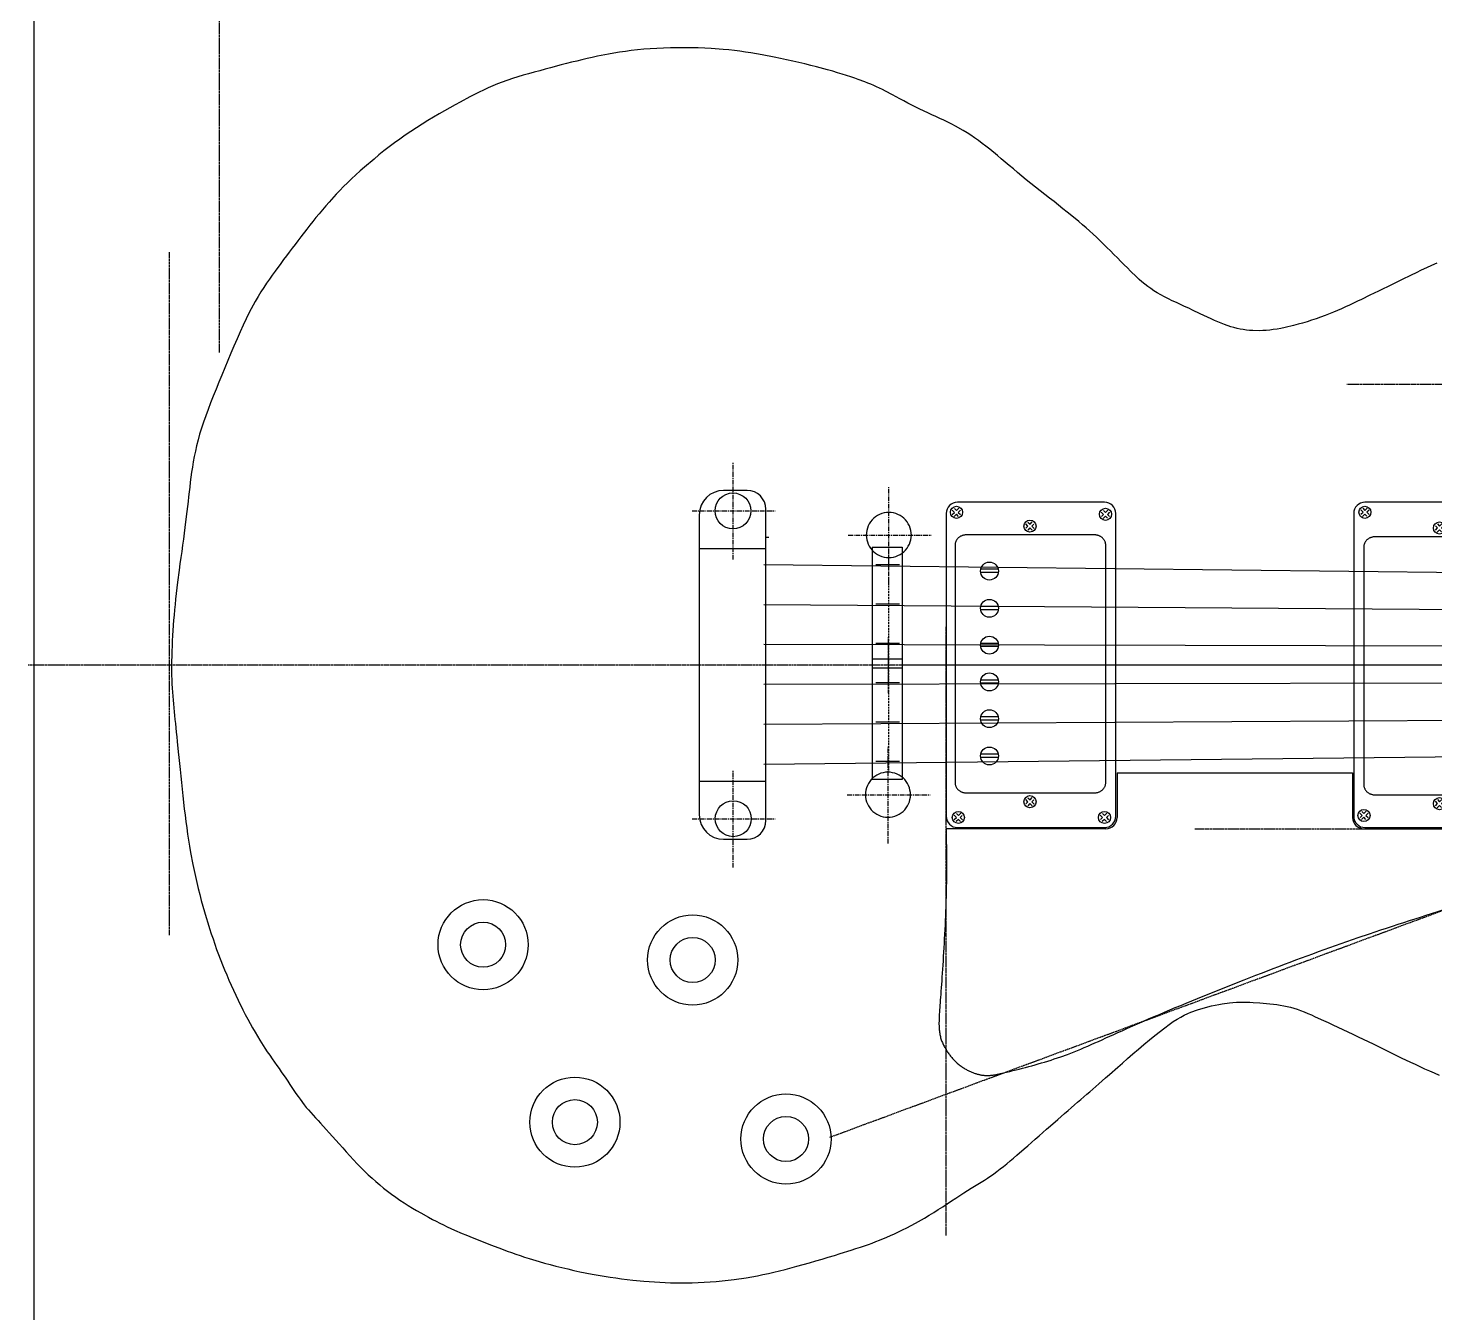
# Model space of a CAD drawing. Extents: x 38 to 1158, y 110 to 906.
# Drawn here: x 37.6 to 412.3, y 383.4 to 725.6 of the extents above; entities that cross this region are included whole.
import ezdxf

# ---------------------------------------------------------------- set-up
doc = ezdxf.new("R2010")
doc.units = 0
for name, pattern in [('$CONSTRUCTION', [0.3, 0.2, -0.05, 0, -0.05]), ('CENTER', [2, 1.25, -0.25, 0.25, -0.25]), ('DASHED', [0.75, 0.5, -0.25])]:
    doc.linetypes.add(name, pattern=pattern)
doc.layers.get('0').update_dxf_attribs({"linetype": 'CONTINUOUS'})
for name, color, linetype in [('$CONSTRUCTION', 254, '$CONSTRUCTION'), ('BlockMrk', 7, 'CONTINUOUS'), ('Body', 7, 'CONTINUOUS'), ('BORDER', 7, 'CONTINUOUS'), ('HARDWARE', 7, 'CONTINUOUS'), ('NECK', 7, 'CONTINUOUS'), ('PickGuard', 7, 'CONTINUOUS'), ('TEMPLATE', 7, 'CONTINUOUS')]:
    doc.layers.add(name, color=color, linetype=linetype)
doc.layers.get('0').off()

# ---------------------------------------------------------------- blocks, each defined once
blk = doc.blocks.new('*C80')
at = {"layer": 'Body', "color": 7, "linetype": 'CONTINUOUS'}
blk.add_lwpolyline([(412.836814, 663.029784), (411.443731, 662.401042), (410.065452, 661.764015), (408.703245, 661.121916), (407.358377, 660.477959), (406.032115, 659.835358), (403.440485, 658.567078), (402.177366, 657.94729), (400.936217, 657.338493), (399.716596, 656.740682), (398.518063, 656.15385), (397.340176, 655.577993), (396.182496, 655.013104), (395.04458, 654.459179), (392.826281, 653.384193), (391.744149, 652.863097), (390.674817, 652.352793), (389.612642, 651.853127), (388.551981, 651.363945), (387.487193, 650.885094), (386.412634, 650.416419), (385.322661, 649.957767), (383.073905, 649.069914), (381.906189, 648.640893), (380.714605, 648.224194), (379.507625, 647.822581), (378.293723, 647.438815), (377.081372, 647.075658), (375.879044, 646.735873), (374.695212, 646.422221), (372.416931, 645.884368), (371.337391, 645.665106), (370.298021, 645.479521), (369.295079, 645.326871), (368.324818, 645.206413), (367.383494, 645.117404), (366.467363, 645.059102), (365.572681, 645.030763), (363.832682, 645.061007), (362.980116, 645.118349), (362.135451, 645.204156), (361.296375, 645.319156), (360.460573, 645.464078), (359.625734, 645.639652), (358.789543, 645.846604), (357.949688, 646.085666), (356.249732, 646.663029), (355.385008, 647.002081), (354.507385, 647.371913), (353.61457, 647.769011), (352.704268, 648.18986), (351.774185, 648.630944), (350.822027, 649.08875), (349.8455, 649.559763), (347.810158, 650.527349), (346.748841, 651.017603), (345.666481, 651.511267), (344.573292, 652.009087), (343.479483, 652.511811), (342.395265, 653.020184), (341.330851, 653.534954), (340.296449, 654.056867), (338.358531, 655.125112), (337.471917, 655.673534), (336.635046, 656.23567), (335.837014, 656.815848), (335.066918, 657.418398), (334.313853, 658.047649), (333.566917, 658.70793), (332.815206, 659.40357), (331.253843, 660.918245), (330.425119, 661.743777), (329.564412, 662.609013), (328.677226, 663.505312), (327.769065, 664.424032), (326.845432, 665.356529), (325.911831, 666.294162), (324.973765, 667.228289), (323.106255, 669.051455), (322.185708, 669.925729), (321.270055, 670.777051), (320.352143, 671.6119), (319.42482, 672.436756), (318.480933, 673.258099), (317.513331, 674.082409), (316.514859, 674.916167), (314.396701, 676.637945), (313.2655, 677.537124), (312.09156, 678.46087), (310.88447, 679.404858), (309.653818, 680.364768), (308.409192, 681.336277), (307.16018, 682.315064), (305.91637, 683.296805), (303.482706, 685.251865), (302.309896, 686.216968), (301.167843, 687.170305), (300.053338, 688.110123), (298.963172, 689.034669), (297.894138, 689.942187), (296.843025, 690.830924), (295.806626, 691.699126), (293.765135, 693.366909), (292.753905, 694.163186), (291.746241, 694.933142), (290.74062, 695.676251), (289.735519, 696.391989), (288.729416, 697.07983), (287.720789, 697.73925), (286.708115, 698.369724), (284.664538, 699.541734), (283.63095, 700.083301), (282.58938, 700.600302), (281.54046, 701.098691), (280.484823, 701.584424), (279.4231, 702.063455), (278.355923, 702.541739), (277.283925, 703.02523), (275.127991, 704.031653), (274.046235, 704.564328), (272.967679, 705.113031), (271.898448, 705.670718), (270.84467, 706.230347), (269.812469, 706.784874), (268.807971, 707.327256), (267.837302, 707.85045), (266.021955, 708.811099), (265.18625, 709.236677), (264.389214, 709.628149), (263.617306, 709.991728), (262.856987, 710.333627), (262.09472, 710.660059), (261.316964, 710.977235), (260.510182, 711.291369), (258.75538, 711.93536), (257.782764, 712.276268), (256.741859, 712.630742), (255.634016, 712.996752), (254.460591, 713.372268), (253.222936, 713.755261), (251.922405, 714.1437), (250.560351, 714.535557), (247.65709, 715.3214), (246.12033, 715.711324), (244.537898, 716.096522), (242.921585, 716.474938), (241.283183, 716.844518), (239.634481, 717.203208), (237.98727, 717.548953), (236.353342, 717.8797), (233.172493, 718.487979), (231.644917, 718.761747), (230.152366, 719.014369), (228.681211, 719.245863), (227.217822, 719.456244), (225.74857, 719.645529), (224.259826, 719.813735), (222.737961, 719.960878), (219.540352, 720.192042), (217.842003, 720.275985), (216.083938, 720.338262), (214.280449, 720.378221), (212.445831, 720.395208), (210.594374, 720.38857), (208.740372, 720.357655), (206.898118, 720.30181), (203.306024, 720.112717), (201.581747, 719.978548), (199.908261, 719.819148), (198.281732, 719.636171), (196.698324, 719.431274), (195.154202, 719.206115), (193.645532, 718.962348), (192.168479, 718.701632), (189.293886, 718.135974), (187.888496, 717.834171), (186.498303, 717.520995), (185.11839, 717.197054), (183.743841, 716.862957), (182.36974, 716.519312), (180.991172, 716.166726), (179.603219, 715.805808), (176.779496, 715.06141), (175.336096, 714.678849), (173.876859, 714.28861), (172.410082, 713.889524), (170.944062, 713.480419), (169.487096, 713.060126), (168.047478, 712.627474), (166.633507, 712.181294), (163.915688, 711.243668), (162.625121, 710.749722), (161.373515, 710.236617), (160.149295, 709.70223), (158.940886, 709.144442), (157.736714, 708.56113), (156.525203, 707.950175), (155.29478, 707.309454), (152.730896, 705.930234), (151.377539, 705.18807), (149.978491, 704.411112), (148.541695, 703.600697), (147.075098, 702.75816), (145.586644, 701.884836), (144.084279, 700.98206), (142.575947, 700.051168), (139.573163, 698.110376), (138.093744, 697.103548), (136.634999, 696.076357), (135.199732, 695.032552), (133.790747, 693.975881), (132.41085, 692.910091), (131.062845, 691.838931), (129.749537, 690.766149), (127.238231, 688.630712), (126.045013, 687.574695), (124.89273, 686.526902), (123.779205, 685.485935), (122.702264, 684.450394), (121.659731, 683.418882), (120.649428, 682.39), (119.66918, 681.36235), (117.790147, 679.305149), (116.887036, 678.273197), (116.005437, 677.239247), (115.143337, 676.204267), (114.298721, 675.169222), (113.469575, 674.13508), (112.653885, 673.102807), (111.849636, 672.07337), (110.267404, 670.026869), (109.485673, 669.011304), (108.70901, 667.999836), (107.937084, 666.990823), (107.169564, 665.982627), (106.40612, 664.973607), (105.646421, 663.962125), (104.890136, 662.946539), (103.386488, 660.896501), (102.638227, 659.857156), (101.890637, 658.797466), (101.141967, 657.706109), (100.390467, 656.571764), (99.634386, 655.383107), (98.871972, 654.128817), (98.101475, 652.797571), (96.529227, 649.858923), (95.724807, 648.233472), (94.910294, 646.513355), (94.088934, 644.71483), (93.26397, 642.854154), (92.438646, 640.947585), (91.616207, 639.011379), (90.799897, 637.061794), (89.19864, 633.187516), (88.420397, 631.292722), (87.66255, 629.433887), (86.929632, 627.611577), (86.22618, 625.82636), (85.556727, 624.0788), (84.925808, 622.369466), (84.337957, 620.698922), (83.309597, 617.476473), (82.876522, 615.92521), (82.494844, 614.412065), (82.159287, 612.934665), (81.864577, 611.490635), (81.60544, 610.077605), (81.376599, 608.6932), (81.17278, 607.335048), (80.81911, 604.688011), (80.659131, 603.39325), (80.505615, 602.108464), (80.355825, 600.824497), (80.207028, 599.532189), (80.056487, 598.222382), (79.901468, 596.885919), (79.739234, 595.513641), (79.382187, 592.625008), (79.182914, 591.093936), (78.971559, 589.512008), (78.751459, 587.891661), (78.525953, 586.245329), (78.298377, 584.585447), (78.072068, 582.924449), (77.850364, 581.274771), (77.434121, 578.059111), (77.245592, 576.514923), (77.071027, 575.013337), (76.909776, 573.54833), (76.761185, 572.113882), (76.624602, 570.703969), (76.499376, 569.31257), (76.384855, 567.933662), (76.185316, 565.189235), (76.099255, 563.813593), (76.022848, 562.437889), (75.957001, 561.067634), (75.90262, 559.70834), (75.860611, 558.365518), (75.83188, 557.04468), (75.817334, 555.751337), (75.834418, 553.269186), (75.86741, 552.089536), (75.915504, 550.94824), (75.976903, 549.839623), (76.049807, 548.758007), (76.132417, 547.697718), (76.222933, 546.653078), (76.319557, 545.618412), (76.52393, 543.556296), (76.628533, 542.516929), (76.734759, 541.461441), (76.843519, 540.380764), (76.955727, 539.265833), (77.072295, 538.10758), (77.194135, 536.89694), (77.32216, 535.624844), (77.600415, 532.860022), (77.752223, 531.352864), (77.912388, 529.770201), (78.080344, 528.12518), (78.255526, 526.430951), (78.437367, 524.700661), (78.625302, 522.947461), (78.818765, 521.184499), (79.220015, 517.681882), (79.427111, 515.965738), (79.640124, 514.275703), (79.861139, 512.608205), (80.09224, 510.959669), (80.335513, 509.32652), (80.593042, 507.705186), (80.866913, 506.092091), (81.47202, 502.876326), (81.806735, 501.267711), (82.16198, 499.660262), (82.53569, 498.057627), (82.925799, 496.463453), (83.330242, 494.881387), (83.746952, 493.315079), (84.173864, 491.768176), (85.050028, 488.747174), (85.495756, 487.279133), (85.94706, 485.837659), (86.405515, 484.418971), (86.872691, 483.019287), (87.350164, 481.634828), (87.839505, 480.261811), (88.342287, 478.896455), (89.394467, 476.173604), (89.946486, 474.809734), (90.515085, 473.445527), (91.098685, 472.084324), (91.695707, 470.729472), (92.304571, 469.384312), (92.923698, 468.052189), (93.551509, 466.736447), (94.826862, 464.167478), (95.471376, 462.9205), (96.119037, 461.700642), (96.769044, 460.508611), (97.420598, 459.345117), (98.072902, 458.210867), (98.725155, 457.10657), (99.376559, 456.032934), (100.673622, 453.980476), (101.317632, 453.002402), (101.957284, 452.053807), (102.591469, 451.131385), (103.219077, 450.23183), (103.838997, 449.351834), (104.450119, 448.488093), (105.051332, 447.637299), (106.219592, 445.96133), (106.785051, 445.130476), (107.33996, 444.304951), (107.887007, 443.487055), (108.42888, 442.679088), (108.968269, 441.88335), (109.507861, 441.10214), (110.050347, 440.33776), (111.15475, 438.868686), (111.722132, 438.166663), (112.303677, 437.479096), (112.90259, 436.79671), (113.522076, 436.110231), (114.16534, 435.410386), (114.835586, 434.6879), (115.53602, 433.9335), (117.040269, 432.291861), (117.849279, 431.38923), (118.694015, 430.436518), (119.570398, 429.443382), (120.474353, 428.419477), (121.401802, 427.374459), (122.348669, 426.317984), (123.310876, 425.259707), (125.265007, 423.176373), (126.249748, 422.16894), (127.239354, 421.188208), (128.235579, 420.233713), (129.240176, 419.304988), (130.254899, 418.401571), (131.281503, 417.522995), (132.321742, 416.668796), (134.450139, 415.03167), (135.540628, 414.248005), (136.644702, 413.488005), (137.757053, 412.752355), (138.872368, 412.041737), (139.985339, 411.356836), (141.090653, 410.698333), (142.183, 410.066914), (144.307554, 408.888057), (145.331034, 408.341314), (146.331675, 407.820357), (147.315534, 407.321837), (148.28867, 406.842406), (149.257141, 406.378717), (150.227006, 405.927421), (151.204323, 405.485171), (153.205547, 404.614418), (154.239975, 404.179878), (155.296519, 403.744945), (156.371667, 403.310226), (157.461909, 402.876326), (158.563732, 402.44385), (159.673626, 402.013404), (160.788079, 401.585593), (163.016618, 400.740301), (164.125624, 400.323835), (165.236805, 399.911257), (166.358309, 399.502003), (167.498285, 399.095508), (168.664882, 398.691208), (169.86625, 398.288539), (171.110536, 397.886937), (173.760462, 397.084676), (175.17949, 396.683427), (176.656578, 396.284212), (178.182417, 395.889694), (179.747703, 395.502533), (181.343128, 395.12539), (182.959385, 394.760927), (184.587167, 394.411805), (187.840082, 393.770229), (189.448032, 393.482483), (191.038864, 393.217049), (192.611856, 392.972911), (194.166286, 392.749057), (195.701431, 392.544473), (197.216567, 392.358145), (198.710973, 392.18906), (201.634702, 391.898565), (203.063893, 391.7755), (204.47734, 391.667861), (205.882197, 391.57687), (207.28562, 391.503752), (208.694762, 391.44973), (210.116779, 391.416026), (211.558825, 391.403866), (214.531623, 391.449065), (216.074015, 391.508543), (217.649041, 391.592488), (219.247844, 391.700153), (220.861563, 391.830791), (222.481342, 391.983655), (224.098321, 392.158), (225.703642, 392.353079), (228.843875, 392.802452), (230.364275, 393.055514), (231.856807, 393.327887), (233.331838, 393.620388), (234.799734, 393.933834), (236.270862, 394.26904), (237.755588, 394.626824), (239.264277, 395.008003), (242.395014, 395.84381), (244.032907, 396.298913), (245.70691, 396.773724), (247.39807, 397.262106), (249.087433, 397.757922), (250.756048, 398.255037), (252.384959, 398.747314), (253.955216, 399.228616), (256.84395, 400.13375), (258.130528, 400.547423), (259.318682, 400.938271), (260.425502, 401.312848), (261.468077, 401.677713), (262.463498, 402.039424), (263.428854, 402.404538), (264.381236, 402.779612), (266.315439, 403.585871), (267.328053, 404.029152), (268.375739, 404.502514), (269.455274, 405.006406), (270.563432, 405.541276), (271.696991, 406.107571), (272.852725, 406.705741), (274.027411, 407.336233), (276.420744, 408.69598), (277.632379, 409.424571), (278.846688, 410.177915), (280.057069, 410.9471), (281.256915, 411.72321), (282.439623, 412.497334), (283.598588, 413.260555), (284.727204, 414.003962), (286.866974, 415.395673), (287.867106, 416.029135), (288.823598, 416.625038), (289.742971, 417.19238), (290.631747, 417.740157), (291.496447, 418.277368), (292.343592, 418.81301), (293.179705, 419.356081), (294.84492, 420.5005), (295.686212, 421.118069), (296.537441, 421.768407), (297.400013, 422.449863), (298.275334, 423.160784), (299.164809, 423.899519), (300.069843, 424.664415), (300.991841, 425.453821), (302.892354, 427.099552), (303.872585, 427.952078), (304.868838, 428.819532), (305.875953, 429.697289), (306.888769, 430.580724), (307.902129, 431.465212), (308.910871, 432.346127), (309.909838, 433.218845), (311.857802, 434.921188), (312.797614, 435.742545), (313.713807, 436.543098), (314.608017, 437.324113), (315.481882, 438.08686), (316.337037, 438.832606), (317.175119, 439.56262), (317.997764, 440.278169), (319.60329, 441.670945), (320.391332, 442.35249), (321.181812, 443.035334), (321.987697, 443.731437), (322.821954, 444.452757), (323.697547, 445.211254), (324.627443, 446.018889), (325.624609, 446.88762), (327.872612, 448.856207), (329.143372, 449.973815), (330.497205, 451.163347), (331.911016, 452.399752), (333.36171, 453.65798), (334.826194, 454.912979), (336.281371, 456.1397), (337.704148, 457.313092), (340.360122, 459.399685), (341.553311, 460.269093), (342.658804, 461.022818), (343.690591, 461.673658), (344.662661, 462.234411), (345.589004, 462.717875), (346.483609, 463.136848), (347.360464, 463.504128), (349.116886, 464.134802), (350.021372, 464.421351), (350.945715, 464.692748), (351.885554, 464.947142), (352.836528, 465.182681), (353.794274, 465.397511), (354.754432, 465.589781), (355.712639, 465.757638), (357.605758, 466.012703), (358.533073, 466.096963), (359.447748, 466.153938), (360.352177, 466.186311), (361.248757, 466.196769), (362.139881, 466.187994), (363.027944, 466.162671), (363.915342, 466.123486), (365.697718, 466.014265), (366.596859, 465.948628), (367.50115, 465.874039), (368.409223, 465.787359), (369.319708, 465.685445), (370.231237, 465.565156), (371.142442, 465.423351), (372.051955, 465.256889), (373.860426, 464.837426), (374.758208, 464.578692), (375.658187, 464.286035), (376.568356, 463.959613), (377.496712, 463.599585), (378.451247, 463.206108), (379.439958, 462.779341), (380.470839, 462.319442), (382.69109, 461.300883), (383.893286, 460.743322), (385.150653, 460.157955), (386.452204, 459.549636), (387.786955, 458.923216), (389.143923, 458.283546), (390.512122, 457.635479), (391.880567, 456.983866), (394.574259, 455.689412), (395.880263, 455.055254), (397.15893, 454.430847), (398.41563, 453.814928), (399.655735, 453.206237), (400.884614, 452.603513), (402.107638, 452.005496), (403.330177, 451.410925), (405.795283, 450.227079), (407.047384, 449.635988), (408.313247, 449.047535), (409.591006, 448.464694), (410.878796, 447.890439), (412.174752, 447.327743), (413.477008, 446.77958)], dxfattribs=at)
blk = doc.blocks.new('*G81')
at = {"layer": 'HARDWARE', "color": 1, "linetype": 'CENTER'}
for p, q in [((266.919548, 577.655268), (266.919548, 603.575816)), ((256.02244, 590.615542), (278.128035, 590.615542)), ((266.690534, 508.490882), (266.690534, 534.411429)), ((255.793426, 521.451155), (277.899021, 521.451155))]:
    blk.add_line(p, q, dxfattribs=at)
at = {"layer": 'HARDWARE', "color": 7, "linetype": 'CONTINUOUS'}
for p, q in [((263.876922, 595.808097), (263.35021, 595.466046)), ((264.436504, 596.093218), (263.876922, 595.808097)), ((265.022822, 596.318284), (264.436504, 596.093218)), ((265.629455, 596.480831), (265.022822, 596.318284)), ((266.249756, 596.579077), (265.629455, 596.480831)), ((266.876927, 596.611946), (266.249756, 596.579077)), ((267.504099, 596.579077), (266.876927, 596.611946)), ((268.1244, 596.480831), (267.504099, 596.579077)), ((268.731033, 596.318284), (268.1244, 596.480831)), ((269.317351, 596.093218), (268.731033, 596.318284)), ((269.876933, 595.808097), (269.317351, 596.093218)), ((270.403645, 595.466046), (269.876933, 595.808097)), ((261.170579, 592.466041), (261.008032, 591.859408)), ((261.395645, 593.05236), (261.170579, 592.466041)), ((261.680766, 593.611941), (261.395645, 593.05236)), ((262.022817, 594.138653), (261.680766, 593.611941)), ((262.418051, 594.626726), (262.022817, 594.138653)), ((262.862137, 595.070812), (262.418051, 594.626726)), ((263.35021, 595.466046), (262.862137, 595.070812)), ((270.891718, 595.070812), (270.403645, 595.466046)), ((271.335804, 594.626726), (270.891718, 595.070812)), ((271.731038, 594.138653), (271.335804, 594.626726)), ((272.073089, 593.611941), (271.731038, 594.138653)), ((272.35821, 593.05236), (272.073089, 593.611941)), ((272.583276, 592.466041), (272.35821, 593.05236)), ((272.745823, 591.859408), (272.583276, 592.466041)), ((260.909786, 591.239107), (260.876917, 590.611936)), ((260.876917, 590.611936), (260.909786, 589.984764)), ((261.008032, 591.859408), (260.909786, 591.239107)), ((260.909786, 589.984764), (261.008032, 589.364463)), ((261.008032, 589.364463), (261.170579, 588.75783)), ((261.170579, 588.75783), (261.395645, 588.171512)), ((272.35821, 588.171512), (272.583276, 588.75783)), ((272.583276, 588.75783), (272.745823, 589.364463)), ((272.844069, 591.239107), (272.745823, 591.859408)), ((272.745823, 589.364463), (272.844069, 589.984764)), ((272.876938, 590.611936), (272.844069, 591.239107)), ((272.844069, 589.984764), (272.876938, 590.611936)), ((261.395645, 588.171512), (261.680766, 587.61193)), ((261.680766, 587.61193), (262.022817, 587.085218)), ((262.022817, 587.085218), (262.418051, 586.597145)), ((262.418051, 586.597145), (262.862137, 586.153059)), ((262.475622, 587.403169), (262.475622, 525.477969)), ((262.862137, 586.153059), (263.35021, 585.757825)), ((263.35021, 585.757825), (263.876922, 585.415774)), ((263.876922, 585.415774), (264.436504, 585.130654)), ((264.436504, 585.130654), (265.022822, 584.905587)), ((265.022822, 584.905587), (265.629455, 584.74304)), ((265.629455, 584.74304), (266.249756, 584.644794)), ((266.249756, 584.644794), (266.876927, 584.611925)), ((266.876927, 584.611925), (267.504099, 584.644794)), ((267.504099, 584.644794), (268.1244, 584.74304)), ((268.1244, 584.74304), (268.731033, 584.905587)), ((268.731033, 584.905587), (269.317351, 585.130654)), ((269.317351, 585.130654), (269.876933, 585.415774)), ((269.876933, 585.415774), (270.403645, 585.757825)), ((270.403645, 585.757825), (270.891718, 586.153059)), ((270.891718, 586.153059), (271.335804, 586.597145)), ((271.335804, 586.597145), (271.731038, 587.085218)), ((271.731038, 587.085218), (272.073089, 587.61193)), ((272.073089, 587.61193), (272.35821, 588.171512)), ((262.475622, 557.634369), (270.413122, 557.634369)), ((262.53963, 555.2408), (270.47713, 555.2408)), ((261.793803, 524.974266), (261.451752, 524.447554)), ((262.189037, 525.462339), (261.793803, 524.974266)), ((262.633123, 525.906425), (262.189037, 525.462339)), ((263.121196, 526.301659), (262.633123, 525.906425)), ((263.647909, 526.64371), (263.121196, 526.301659)), ((264.20749, 526.928831), (263.647909, 526.64371)), ((264.793808, 527.153897), (264.20749, 526.928831)), ((265.400441, 527.316444), (264.793808, 527.153897)), ((266.020742, 527.41469), (265.400441, 527.316444)), ((266.647914, 527.447559), (266.020742, 527.41469)), ((267.275085, 527.41469), (266.647914, 527.447559)), ((267.895386, 527.316444), (267.275085, 527.41469)), ((268.502019, 527.153897), (267.895386, 527.316444)), ((269.088338, 526.928831), (268.502019, 527.153897)), ((269.647919, 526.64371), (269.088338, 526.928831)), ((270.174631, 526.301659), (269.647919, 526.64371)), ((270.662704, 525.906425), (270.174631, 526.301659)), ((271.10679, 525.462339), (270.662704, 525.906425)), ((271.502024, 524.974266), (271.10679, 525.462339)), ((271.844075, 524.447554), (271.502024, 524.974266)), ((260.680772, 522.074721), (260.647903, 521.447549)), ((260.647903, 521.447549), (260.680772, 520.820377)), ((260.779018, 522.695021), (260.680772, 522.074721)), ((260.941565, 523.301654), (260.779018, 522.695021)), ((261.166632, 523.887973), (260.941565, 523.301654)), ((261.451752, 524.447554), (261.166632, 523.887973)), ((272.129196, 523.887973), (271.844075, 524.447554)), ((272.354262, 523.301654), (272.129196, 523.887973)), ((272.516809, 522.695021), (272.354262, 523.301654)), ((272.615055, 522.074721), (272.516809, 522.695021)), ((272.647924, 521.447549), (272.615055, 522.074721)), ((272.615055, 520.820377), (272.647924, 521.447549)), ((260.680772, 520.820377), (260.779018, 520.200076)), ((260.779018, 520.200076), (260.941565, 519.593444)), ((260.941565, 519.593444), (261.166632, 519.007125)), ((261.166632, 519.007125), (261.451752, 518.447544)), ((261.451752, 518.447544), (261.793803, 517.920831)), ((261.793803, 517.920831), (262.189037, 517.432758)), ((262.189037, 517.432758), (262.633123, 516.988672)), ((270.662704, 516.988672), (271.10679, 517.432758)), ((271.10679, 517.432758), (271.502024, 517.920831)), ((271.502024, 517.920831), (271.844075, 518.447544)), ((271.844075, 518.447544), (272.129196, 519.007125)), ((272.129196, 519.007125), (272.354262, 519.593444)), ((272.354262, 519.593444), (272.516809, 520.200076)), ((272.516809, 520.200076), (272.615055, 520.820377)), ((262.633123, 516.988672), (263.121196, 516.593439)), ((263.121196, 516.593439), (263.647909, 516.251388)), ((263.647909, 516.251388), (264.20749, 515.966267)), ((264.20749, 515.966267), (264.793808, 515.7412)), ((264.793808, 515.7412), (265.400441, 515.578653)), ((265.400441, 515.578653), (266.020742, 515.480407)), ((266.020742, 515.480407), (266.647914, 515.447539)), ((266.647914, 515.447539), (267.275085, 515.480407)), ((267.275085, 515.480407), (267.895386, 515.578653)), ((267.895386, 515.578653), (268.502019, 515.7412)), ((268.502019, 515.7412), (269.088338, 515.966267)), ((269.088338, 515.966267), (269.647919, 516.251388)), ((269.647919, 516.251388), (270.174631, 516.593439)), ((270.174631, 516.593439), (270.662704, 516.988672))]:
    blk.add_line(p, q, dxfattribs=at)
at = {"layer": 'HARDWARE', "color": 7, "linetype": 'DASHED'}
blk.add_line((266.825677, 586.14117), (266.825677, 527.41002), dxfattribs=at)
at = {"layer": 'HARDWARE', "color": 1, "linetype": 'CONTINUOUS'}
for p, q in [((263.413212, 582.751209), (269.763212, 582.751209)), ((263.413212, 572.286054), (269.763212, 572.286054)), ((263.413212, 561.820873), (269.763212, 561.820873)), ((263.413212, 551.355717), (269.763212, 551.355717)), ((263.413212, 540.890536), (269.763212, 540.890536)), ((263.413212, 530.425381), (269.763212, 530.425381))]:
    blk.add_line(p, q, dxfattribs=at)
at = {"layer": 'HARDWARE', "color": 7, "linetype": 'CONTINUOUS'}
blk.add_lwpolyline([(262.480905, 587.398673), (270.464557, 587.398673), (270.446015, 525.484319), (262.482201, 525.484319)], dxfattribs=at)
blk = doc.blocks.new('*G82')
at = {"color": 7, "linetype": 'CONTINUOUS'}
for p, q in [((234.19028, 590.041524, 18), (234.957753, 590.041524, 18)), ((234.120784, 586.919724), (216.368402, 586.919724, 18)), ((233.833225, 524.99902), (216.368402, 524.99902, 18))]:
    blk.add_line(p, q, dxfattribs=at)
at = {"layer": 'HARDWARE', "color": 7, "linetype": 'CONTINUOUS'}
for p, q in [((229.120784, 602.495222, 18), (222.868402, 602.495222, 16)), ((216.368402, 595.995222, 16), (216.368402, 516.071554, 16)), ((234.120784, 514.571554, 18), (234.120784, 597.495222, 18)), ((222.868402, 509.571554, 16), (229.120784, 509.571554, 18))]:
    blk.add_line(p, q, dxfattribs=at)
for centre, radius, start, end in [((222.868402, 595.995222, 18), 6.5, 90, 180), ((229.120784, 597.495222, 18), 5, 0, 90), ((222.868402, 516.071554, 18), 6.5, 180, 270), ((229.120784, 514.571554, 18), 5, -90, 0)]:
    blk.add_arc(centre, radius, start, end, dxfattribs=at)
at = {"layer": 'TEMPLATE', "color": 1, "linetype": 'CENTER'}
for p, q in [((225.412809, 584.072371, 18), (225.412809, 609.992919, 18)), ((214.515701, 597.032645, 18), (236.621296, 597.032645, 18)), ((225.412809, 502.07378, 18), (225.412809, 527.994327, 18)), ((214.515701, 515.034054, 18), (236.621296, 515.034054, 18))]:
    blk.add_line(p, q, dxfattribs=at)
at = {"layer": 'TEMPLATE', "color": 7, "linetype": 'CONTINUOUS'}
for centre in [(225.370188, 597.029038, 18), (225.44941, 515.062959, 18)]:
    blk.add_circle(centre, 4.791405, dxfattribs=at)
blk = doc.blocks.new('*G83')
at = {"layer": 'HARDWARE', "color": 7, "linetype": 'CONTINUOUS'}
for p, q in [((282.168563, 596.366423), (282.168563, 515.700258)), ((324.327944, 599.366423), (285.168563, 599.366423)), ((327.327944, 515.700258), (327.327944, 596.366423)), ((321.667642, 590.650989), (287.514559, 590.650989)), ((284.514559, 587.873471), (284.514559, 524.710528)), ((324.667642, 524.710528), (324.667642, 587.873471)), ((295.910656, 581.48788), (291.513255, 581.48788)), ((295.910656, 580.650289), (291.513255, 580.650289)), ((295.910656, 571.562347), (291.513255, 571.562347)), ((295.910656, 570.724757), (291.513255, 570.724757)), ((295.910656, 561.762443), (291.513255, 561.762443)), ((295.910656, 560.924852), (291.513255, 560.924852)), ((295.910656, 551.962539), (291.513255, 551.962539)), ((295.910656, 551.124948), (291.513255, 551.124948)), ((295.910656, 542.162634), (291.513255, 542.162634)), ((295.910656, 541.325044), (291.513255, 541.325044)), ((295.910656, 532.237102), (291.513255, 532.237102)), ((295.910656, 531.399511), (291.513255, 531.399511)), ((287.514559, 521.933011), (321.667642, 521.933011)), ((285.168563, 512.700258), (324.327944, 512.700258))]:
    blk.add_line(p, q, dxfattribs=at)
for points in [[(283.791565, 596.08215), (284.348536, 596.639121), (283.748741, 597.238917)], [(285.441066, 595.589441), (284.884095, 596.146412), (284.284274, 595.546591)], [(284.348536, 597.710214), (284.905507, 597.153243), (285.505328, 597.753038)], [(285.93375, 597.196067), (285.376804, 596.639121), (285.9766, 596.0393)], [(323.506902, 595.55958), (324.063873, 596.116551), (323.464077, 596.716347)], [(324.063873, 597.187644), (324.620844, 596.630673), (325.220665, 597.230468)], [(325.649087, 596.673497), (325.092141, 596.116551), (325.691937, 595.51673)], [(303.387948, 592.424159), (303.944919, 592.98113), (303.345124, 593.580925)], [(305.03745, 591.931449), (304.480478, 592.488421), (303.880657, 591.8886)], [(303.944919, 594.052222), (304.501891, 593.495251), (305.101712, 594.095047)], [(305.530133, 593.538076), (304.973188, 592.98113), (305.572983, 592.381309)], [(325.156403, 595.066871), (324.599432, 595.623842), (323.999611, 595.024021)], [(287.514559, 590.650988), (287.357551, 590.647182), (287.200973, 590.635773), (287.045255, 590.616793), (286.890824, 590.590293), (286.738102, 590.556347), (286.587508, 590.515047), (286.439455, 590.466507), (286.294349, 590.41086), (286.152587, 590.348257), (286.014559, 590.278872), (285.880642, 590.202893), (285.751203, 590.12053), (285.626598, 590.032008), (285.507167, 589.937569), (285.393238, 589.837473), (285.285124, 589.731993), (285.183121, 589.62142), (285.087508, 589.506055), (284.998547, 589.386216), (284.916482, 589.26223), (284.841539, 589.134438), (284.773922, 589.003189), (284.713817, 588.868845), (284.661389, 588.731771), (284.616781, 588.592346), (284.580116, 588.45095), (284.551494, 588.307971), (284.530993, 588.163801), (284.51867, 588.018835), (284.514559, 587.873471)], [(324.667642, 587.873471), (324.66353, 588.018835), (324.651207, 588.163801), (324.630707, 588.307971), (324.602084, 588.45095), (324.565419, 588.592346), (324.520811, 588.731771), (324.468383, 588.868845), (324.408278, 589.003189), (324.340661, 589.134438), (324.265718, 589.26223), (324.183653, 589.386216), (324.094693, 589.506055), (323.99908, 589.62142), (323.897076, 589.731993), (323.788962, 589.837473), (323.675033, 589.937569), (323.555603, 590.032008), (323.430997, 590.12053), (323.301559, 590.202893), (323.167642, 590.278872), (323.029613, 590.348257), (322.887852, 590.41086), (322.742746, 590.466507), (322.594693, 590.515047), (322.444099, 590.556347), (322.291377, 590.590293), (322.136945, 590.616793), (321.981227, 590.635773), (321.82465, 590.647182), (321.667642, 590.650988)], [(284.514559, 524.710528), (284.51867, 524.565164), (284.530993, 524.420199), (284.551494, 524.276029), (284.580116, 524.13305), (284.616781, 523.991654), (284.661389, 523.852229), (284.713817, 523.715155), (284.773922, 523.580811), (284.841539, 523.449562), (284.916482, 523.32177), (284.998547, 523.197784), (285.087508, 523.077945), (285.183121, 522.96258), (285.285124, 522.852007), (285.393238, 522.746527), (285.507167, 522.646431), (285.626598, 522.551992), (285.751203, 522.46347), (285.880642, 522.381107), (286.014559, 522.305128), (286.152587, 522.235743), (286.294349, 522.17314), (286.439455, 522.117493), (286.587508, 522.068953), (286.738102, 522.027653), (286.890824, 521.993707), (287.045255, 521.967207), (287.200973, 521.948227), (287.357551, 521.936818), (287.514559, 521.933011)], [(321.667642, 521.933011), (321.82465, 521.936818), (321.981227, 521.948227), (322.136945, 521.967207), (322.291377, 521.993707), (322.444099, 522.027653), (322.594693, 522.068953), (322.742746, 522.117493), (322.887852, 522.17314), (323.029613, 522.235743), (323.167642, 522.305128), (323.301559, 522.381107), (323.430997, 522.46347), (323.555603, 522.551992), (323.675033, 522.646431), (323.788962, 522.746527), (323.897076, 522.852007), (323.99908, 522.96258), (324.094693, 523.077945), (324.183653, 523.197784), (324.265718, 523.32177), (324.340661, 523.449562), (324.408278, 523.580811), (324.468383, 523.715155), (324.520811, 523.852229), (324.565419, 523.991654), (324.602084, 524.13305), (324.630707, 524.276029), (324.651207, 524.420199), (324.66353, 524.565164), (324.667642, 524.710528)], [(303.387948, 519.003043), (303.944919, 519.560014), (303.345124, 520.159809)], [(305.03745, 518.510333), (304.480478, 519.067305), (303.880657, 518.467484)], [(303.944919, 520.631106), (304.501891, 520.074135), (305.101712, 520.673931)], [(305.530133, 520.11696), (304.973188, 519.560014), (305.572983, 518.960193)], [(284.314135, 514.822481), (284.871106, 515.379452), (284.271311, 515.979248)], [(285.963637, 514.329772), (285.406665, 514.886743), (284.806844, 514.286922)], [(284.871106, 516.450545), (285.428078, 515.893574), (286.027899, 516.493369)], [(286.45632, 515.936398), (285.899375, 515.379452), (286.49917, 514.779631)], [(323.245617, 514.822481), (323.802588, 515.379452), (323.202792, 515.979248)], [(324.895118, 514.329772), (324.338147, 514.886743), (323.738326, 514.286922)], [(323.802588, 516.450545), (324.359559, 515.893574), (324.95938, 516.493369)], [(325.387802, 515.936398), (324.830856, 515.379452), (325.430652, 514.779631)]]:
    blk.add_lwpolyline(points, dxfattribs=at)
for centre, radius in [((284.884095, 596.660534), 1.613332), ((324.599432, 596.137963), 1.613332), ((304.480478, 593.002542), 1.613332), ((293.686886, 581.016735), 2.383841), ((293.686886, 571.091202), 2.383841), ((293.686886, 561.291298), 2.383841), ((293.686886, 551.491394), 2.383841), ((293.686886, 541.69149), 2.383841), ((293.686886, 531.765957), 2.383841), ((304.480478, 519.581426), 1.613332), ((285.406665, 515.400864), 1.613332), ((324.338147, 515.400864), 1.613332)]:
    blk.add_circle(centre, radius, dxfattribs=at)
for centre, start, end in [((285.168563, 596.366423), 90, 180), ((324.327944, 596.366423), 0, 90), ((285.168563, 515.700258), 180, 270), ((324.327944, 515.700258), -90, 0)]:
    blk.add_arc(centre, 3, start, end, dxfattribs=at)
blk = doc.blocks.new('*G84')
at = {"layer": 'HARDWARE', "color": 7, "linetype": 'CONTINUOUS'}
for p, q in [((390.707406, 596.366422), (390.707406, 515.700257)), ((432.866787, 599.366422), (393.707406, 599.366422)), ((435.866787, 515.700257), (435.866787, 596.366422)), ((430.520791, 590.133669), (396.367708, 590.133669)), ((393.367708, 587.356152), (393.367708, 524.193209)), ((433.520791, 524.193209), (433.520791, 587.356152)), ((422.124694, 580.667169), (426.522095, 580.667169)), ((422.124694, 579.829578), (426.522095, 579.829578)), ((422.124694, 570.741636), (426.522095, 570.741636)), ((422.124694, 569.904046), (426.522095, 569.904046)), ((422.124694, 560.941732), (426.522095, 560.941732)), ((422.124694, 560.104141), (426.522095, 560.104141)), ((422.124694, 551.141828), (426.522095, 551.141828)), ((422.124694, 550.304237), (426.522095, 550.304237)), ((422.124694, 541.341923), (426.522095, 541.341923)), ((422.124694, 540.504333), (426.522095, 540.504333)), ((422.124694, 531.416391), (426.522095, 531.416391)), ((422.124694, 530.5788), (426.522095, 530.5788)), ((396.367708, 521.415691), (430.520791, 521.415691)), ((393.707406, 512.700257), (432.866787, 512.700257))]:
    blk.add_line(p, q, dxfattribs=at)
for points in [[(392.647548, 596.130282), (393.204494, 596.687228), (392.604698, 597.287049)], [(394.232762, 595.616135), (393.675791, 596.173106), (393.07597, 595.573311)], [(393.140232, 597.736908), (393.697203, 597.179937), (394.297024, 597.779758)], [(394.789733, 597.244199), (394.232762, 596.687228), (394.832558, 596.087432)], [(431.57903, 596.130282), (432.135975, 596.687228), (431.53618, 597.287049)], [(433.164244, 595.616135), (432.607272, 596.173106), (432.007451, 595.573311)], [(432.071713, 597.736908), (432.628685, 597.179937), (433.228506, 597.779758)], [(433.721215, 597.244199), (433.164244, 596.687228), (433.764039, 596.087432)], [(412.505217, 591.94972), (413.062162, 592.506666), (412.462367, 593.106487)], [(412.9979, 593.556347), (413.554872, 592.999375), (414.154693, 593.599196)], [(414.647402, 593.063637), (414.090431, 592.506666), (414.690226, 591.906871)], [(396.367708, 590.133669), (396.2107, 590.129863), (396.054123, 590.118454), (395.898405, 590.099473), (395.743973, 590.072974), (395.591251, 590.039028), (395.440657, 589.997728), (395.292604, 589.949188), (395.147498, 589.89354), (395.005737, 589.830938), (394.867708, 589.761552), (394.733791, 589.685574), (394.604352, 589.603211), (394.479747, 589.514688), (394.360316, 589.42025), (394.246388, 589.320153), (394.138274, 589.214674), (394.03627, 589.1041), (393.940657, 588.988736), (393.851696, 588.868896), (393.769632, 588.744911), (393.694689, 588.617118), (393.627072, 588.48587), (393.566967, 588.351525), (393.514539, 588.214452), (393.469931, 588.075026), (393.433265, 587.93363), (393.404643, 587.790652), (393.384143, 587.646482), (393.37182, 587.501516), (393.367708, 587.356152)], [(414.090431, 591.435574), (413.533459, 591.992545), (412.933638, 591.392749)], [(433.520791, 587.356152), (433.51668, 587.501516), (433.504357, 587.646482), (433.483856, 587.790652), (433.455234, 587.93363), (433.418569, 588.075026), (433.373961, 588.214452), (433.321532, 588.351525), (433.261428, 588.48587), (433.193811, 588.617118), (433.118867, 588.744911), (433.036803, 588.868896), (432.947842, 588.988736), (432.852229, 589.1041), (432.750226, 589.214674), (432.642112, 589.320153), (432.528183, 589.42025), (432.408752, 589.514688), (432.284147, 589.603211), (432.154708, 589.685574), (432.020791, 589.761552), (431.882763, 589.830938), (431.741001, 589.89354), (431.595895, 589.949188), (431.447842, 589.997728), (431.297248, 590.039028), (431.144526, 590.072974), (430.990095, 590.099473), (430.834377, 590.118454), (430.677799, 590.129863), (430.520791, 590.133669)], [(393.367708, 524.193209), (393.37182, 524.047845), (393.384143, 523.90288), (393.404643, 523.75871), (393.433265, 523.615731), (393.469931, 523.474335), (393.514539, 523.334909), (393.566967, 523.197836), (393.627072, 523.063491), (393.694689, 522.932243), (393.769632, 522.804451), (393.851696, 522.680465), (393.940657, 522.560626), (394.03627, 522.445261), (394.138274, 522.334688), (394.246388, 522.229208), (394.360316, 522.129112), (394.479747, 522.034673), (394.604352, 521.946151), (394.733791, 521.863787), (394.867708, 521.787809), (395.005737, 521.718423), (395.147498, 521.655821), (395.292604, 521.600174), (395.440657, 521.551633), (395.591251, 521.510334), (395.743973, 521.476388), (395.898405, 521.449888), (396.054123, 521.430908), (396.2107, 521.419499), (396.367708, 521.415692)], [(430.520791, 521.415692), (430.677799, 521.419499), (430.834377, 521.430908), (430.990095, 521.449888), (431.144526, 521.476388), (431.297248, 521.510334), (431.447842, 521.551633), (431.595895, 521.600174), (431.741001, 521.655821), (431.882763, 521.718423), (432.020791, 521.787809), (432.154708, 521.863787), (432.284147, 521.946151), (432.408752, 522.034673), (432.528183, 522.129112), (432.642112, 522.229208), (432.750226, 522.334688), (432.852229, 522.445261), (432.947842, 522.560626), (433.036803, 522.680465), (433.118867, 522.804451), (433.193811, 522.932243), (433.261428, 523.063491), (433.321532, 523.197836), (433.373961, 523.334909), (433.418569, 523.474335), (433.455234, 523.615731), (433.483856, 523.75871), (433.504357, 523.90288), (433.51668, 524.047845), (433.520791, 524.193209)], [(412.505217, 518.528604), (413.062162, 519.08555), (412.462367, 519.685371)], [(414.090431, 518.014458), (413.533459, 518.571429), (412.933638, 517.971633)], [(412.9979, 520.135231), (413.554872, 519.578259), (414.154693, 520.17808)], [(414.647402, 519.642521), (414.090431, 519.08555), (414.690226, 518.485755)], [(392.386263, 515.393183), (392.943209, 515.950129), (392.343413, 516.54995)], [(393.971477, 514.879036), (393.414506, 515.436007), (392.814685, 514.836212)], [(392.878947, 516.999809), (393.435918, 516.442838), (394.035739, 517.042659)], [(394.528448, 516.5071), (393.971477, 515.950129), (394.571273, 515.350333)], [(432.1016, 514.870613), (432.658546, 515.427559), (432.05875, 516.02738)], [(433.686814, 514.356466), (433.129843, 514.913437), (432.530022, 514.313642)], [(432.594284, 516.477239), (433.151255, 515.920268), (433.751076, 516.520089)], [(434.243785, 515.98453), (433.686814, 515.427559), (434.286609, 514.827763)]]:
    blk.add_lwpolyline(points, dxfattribs=at)
for centre, radius in [((393.697203, 596.665816), 1.613332), ((432.628685, 596.665816), 1.613332), ((413.554872, 592.485254), 1.613332), ((424.348464, 580.300723), 2.383841), ((424.348464, 570.37519), 2.383841), ((424.348464, 560.575286), 2.383841), ((424.348464, 550.775382), 2.383841), ((424.348464, 540.975478), 2.383841), ((424.348464, 531.049945), 2.383841), ((393.435918, 515.928717), 1.613332), ((413.554872, 519.064138), 1.613332), ((433.151255, 515.406146), 1.613332)]:
    blk.add_circle(centre, radius, dxfattribs=at)
for centre, start, end in [((393.707406, 596.366422), 90, 180), ((432.866787, 596.366422), 0, 90), ((393.707406, 515.700257), 180, 270), ((432.866787, 515.700257), -90, 0)]:
    blk.add_arc(centre, 3, start, end, dxfattribs=at)
blk = doc.blocks.new('*G85')
at = {"layer": 'NECK', "color": 7, "linetype": 'CONTINUOUS'}
for p, q in [((899.065997, 575.123558), (233.603462, 582.657281)), ((899.065997, 567.317122), (233.603972, 572.001118)), ((899.065997, 559.747261), (233.599985, 561.461131)), ((898.829422, 551.940825), (233.603575, 550.832694)), ((898.829422, 543.897814), (233.609212, 540.190474)), ((899.065997, 536.801079), (233.617436, 529.492137))]:
    blk.add_line(p, q, dxfattribs=at)
at = {"layer": 'NECK', "color": 1, "linetype": 'CONTINUOUS'}
blk.add_line((894.474922, 555.988645), (270.587422, 555.988645), dxfattribs=at)
blk = doc.blocks.new('*C93')
at = {"layer": 'PickGuard', "color": 7, "linetype": 'CONTINUOUS'}
blk.add_lwpolyline([(282.132947, 512.397811), (282.147377, 511.482871), (282.161555, 510.566816), (282.175225, 509.648534), (282.188136, 508.726908), (282.200034, 507.800826), (282.210665, 506.869173), (282.219777, 505.930834), (282.227116, 504.984697), (282.232429, 504.029645), (282.235462, 503.064566), (282.235962, 502.088345), (282.233677, 501.099867), (282.228352, 500.098019), (282.219735, 499.081687), (282.207572, 498.049756), (282.19161, 497.001111), (282.171595, 495.93464), (282.147275, 494.849227), (282.084704, 492.61712), (282.04605, 491.468955), (282.002692, 490.301936), (281.954993, 489.119492), (281.903313, 487.925054), (281.848015, 486.722052), (281.789461, 485.513914), (281.728013, 484.304072), (281.664031, 483.095954), (281.597879, 481.892991), (281.529917, 480.698612), (281.460509, 479.516248), (281.390014, 478.349328), (281.318797, 477.201282), (281.247217, 476.07554), (281.175637, 474.975531), (281.10442, 473.904686), (281.033925, 472.866434), (280.964517, 471.864206), (280.830403, 469.981537), (280.766404, 469.107082), (280.704834, 468.277114), (280.64595, 467.489812), (280.59001, 466.743349), (280.537273, 466.035903), (280.487994, 465.36565), (280.442433, 464.730764), (280.400847, 464.129422), (280.363493, 463.5598), (280.33063, 463.020074), (280.302515, 462.50842), (280.279406, 462.023013), (280.26156, 461.56203), (280.249236, 461.123646), (280.242691, 460.706037), (280.242183, 460.30738), (280.247969, 459.92585), (280.260307, 459.559623), (280.305671, 458.865781), (280.339137, 458.534752), (280.37974, 458.213136), (280.427288, 457.900514), (280.481594, 457.596468), (280.542467, 457.300578), (280.609717, 457.012428), (280.683156, 456.731598), (280.762593, 456.45767), (280.847839, 456.190226), (280.938705, 455.928847), (281.035001, 455.673115), (281.136538, 455.422611), (281.243126, 455.176918), (281.354575, 454.935616), (281.470696, 454.698288), (281.591299, 454.464515), (281.716195, 454.233879), (281.845195, 454.005961), (282.114746, 453.556606), (282.25494, 453.334429), (282.398609, 453.11388), (282.545693, 452.895121), (282.696132, 452.678317), (282.849867, 452.463631), (283.006838, 452.251227), (283.166985, 452.041269), (283.330247, 451.83392), (283.496566, 451.629346), (283.665882, 451.427708), (283.838134, 451.229172), (284.013263, 451.0339), (284.19121, 450.842057), (284.371913, 450.653806), (284.555314, 450.469312), (284.741353, 450.288738), (284.92997, 450.112248), (285.121104, 449.940005), (285.510689, 449.608917), (285.708994, 449.450368), (285.909433, 449.29653), (286.1118, 449.147376), (286.31589, 449.002878), (286.521497, 448.863007), (286.728416, 448.727737), (286.936442, 448.597039), (287.145369, 448.470886), (287.354992, 448.34925), (287.565106, 448.232103), (287.775504, 448.119418), (287.985983, 448.011166), (288.196337, 447.907321), (288.40636, 447.807854), (288.615846, 447.712737), (288.824592, 447.621943), (289.03239, 447.535444), (289.239037, 447.453212), (289.648053, 447.30144), (289.850065, 447.231845), (290.05043, 447.166415), (290.249265, 447.105129), (290.446692, 447.047968), (290.64283, 446.994914), (290.837798, 446.945945), (291.031716, 446.901043), (291.224704, 446.860187), (291.416882, 446.823359), (291.608369, 446.790539), (291.799286, 446.761706), (291.989751, 446.736842), (292.179884, 446.715928), (292.369806, 446.698942), (292.559636, 446.685866), (292.749493, 446.67668), (292.939498, 446.671365), (293.12977, 446.669901), (293.511594, 446.678446), (293.70336, 446.688389), (293.895721, 446.701934), (294.088646, 446.718892), (294.282103, 446.739073), (294.476061, 446.762289), (294.670489, 446.788348), (294.865354, 446.817062), (295.060628, 446.84824), (295.256276, 446.881694), (295.452269, 446.917234), (295.648576, 446.954669), (295.845164, 446.993812), (296.042002, 447.034471), (296.23906, 447.076457), (296.436306, 447.119581), (296.633708, 447.163653), (296.831235, 447.208483), (297.028857, 447.253883), (297.424256, 447.345629)], dxfattribs=at)
blk = doc.blocks.new('*C94')
at = {"layer": 'PickGuard', "color": 7, "linetype": 'CONTINUOUS'}
blk.add_lwpolyline([(438.332915, 499.48418), (438.413648, 499.531897), (438.494257, 499.579781), (438.57462, 499.627999), (438.654613, 499.67672), (438.734113, 499.726109), (438.812997, 499.776334), (438.89114, 499.827562), (438.96842, 499.879961), (439.044714, 499.933698), (439.119898, 499.98894), (439.193849, 500.045853), (439.266443, 500.104607), (439.337558, 500.165366), (439.407069, 500.2283), (439.474855, 500.293575), (439.54079, 500.361358), (439.604753, 500.431816), (439.666619, 500.505117), (439.78357, 500.660916), (439.838454, 500.743691), (439.891022, 500.829631), (439.941426, 500.918557), (439.989816, 501.010289), (440.036344, 501.104648), (440.081161, 501.201456), (440.124417, 501.300532), (440.166264, 501.401698), (440.206852, 501.504775), (440.246333, 501.609582), (440.284857, 501.715941), (440.322575, 501.823673), (440.359639, 501.932597), (440.396198, 502.042536), (440.432405, 502.15331), (440.46841, 502.264739), (440.504365, 502.376644), (440.540419, 502.488846), (440.613431, 502.713425), (440.650673, 502.825495), (440.688512, 502.93746), (440.726989, 503.049457), (440.766149, 503.16162), (440.806035, 503.274087), (440.846689, 503.386993), (440.888155, 503.500473), (440.930476, 503.614665), (440.973696, 503.729703), (441.017857, 503.845725), (441.063002, 503.962865), (441.109176, 504.08126), (441.15642, 504.201045), (441.204778, 504.322358), (441.254294, 504.445333), (441.30501, 504.570107), (441.356969, 504.696815), (441.410216, 504.825594), (441.520741, 505.089907), (441.578091, 505.225658), (441.636804, 505.363693), (441.696826, 505.503817), (441.758106, 505.645836), (441.82059, 505.789553), (441.884224, 505.934776), (441.948956, 506.081308), (442.014732, 506.228956), (442.0815, 506.377524), (442.149206, 506.526819), (442.217797, 506.676644), (442.28722, 506.826806), (442.357422, 506.977109), (442.42835, 507.127359), (442.499951, 507.277361), (442.572171, 507.426921), (442.644958, 507.575844), (442.718258, 507.723934), (442.866186, 508.01684), (442.940715, 508.16131), (443.01559, 508.304434), (443.0908, 508.446284), (443.166338, 508.586931), (443.242195, 508.726444), (443.318362, 508.864895), (443.394829, 509.002354), (443.471589, 509.138893), (443.548632, 509.274583), (443.625949, 509.409493), (443.703532, 509.543695), (443.781372, 509.67726), (443.859459, 509.810258), (443.937786, 509.942761), (444.016342, 510.074839), (444.09512, 510.206563), (444.17411, 510.338003), (444.253304, 510.469231), (444.412267, 510.731333), (444.49203, 510.86234), (444.572033, 510.993364), (444.652336, 511.124424), (444.733002, 511.255537), (444.814093, 511.386721), (444.895671, 511.517993), (444.977798, 511.649372), (445.060535, 511.780875), (445.143946, 511.912519), (445.22809, 512.044322), (445.313032, 512.176303), (445.398832, 512.308478), (445.485553, 512.440865), (445.573256, 512.573483), (445.662004, 512.706349), (445.751858, 512.83948), (445.84288, 512.972894), (445.935133, 513.10661), (446.123578, 513.375014), (446.219869, 513.50973), (446.317488, 513.644764), (446.416345, 513.780082), (446.516354, 513.915647), (446.617424, 514.051425), (446.719469, 514.18738), (446.822398, 514.323476), (446.926124, 514.459679), (447.030559, 514.595952), (447.135613, 514.732261), (447.241198, 514.86857), (447.347225, 515.004843), (447.453607, 515.141046), (447.560254, 515.277142), (447.667078, 515.413097), (447.773991, 515.548875), (447.880904, 515.68444), (447.987728, 515.819758), (448.200757, 516.089508), (448.306794, 516.223856), (448.412452, 516.357735), (448.517702, 516.49103), (448.622518, 516.623626), (448.726874, 516.755407), (448.830743, 516.886259), (448.934099, 517.016066), (449.036915, 517.144714), (449.139164, 517.272087), (449.240821, 517.398071), (449.341857, 517.52255), (449.442248, 517.645409), (449.541966, 517.766533), (449.640984, 517.885806), (449.739277, 518.003115), (449.836817, 518.118344), (449.933578, 518.231378), (450.029534, 518.342101), (450.218923, 518.556157), (450.312324, 518.65931), (450.404937, 518.760003), (450.496859, 518.85843), (450.588189, 518.954786), (450.679023, 519.049265), (450.769458, 519.142062), (450.859592, 519.233373), (450.949523, 519.323391), (451.039348, 519.412311), (451.129164, 519.500328), (451.219068, 519.587638), (451.309158, 519.674434), (451.399532, 519.760911), (451.490286, 519.847264), (451.581518, 519.933688), (451.673325, 520.020378), (451.765806, 520.107528), (451.859056, 520.195333), (452.048256, 520.373687), (452.144377, 520.464581), (452.241516, 520.556644), (452.339629, 520.649804), (452.438671, 520.743991), (452.538598, 520.839134), (452.639367, 520.935163), (452.740931, 521.032005), (452.843249, 521.129591), (452.946274, 521.22785), (453.049963, 521.326711), (453.154272, 521.426102), (453.259156, 521.525954), (453.364572, 521.626196), (453.470474, 521.726756), (453.576819, 521.827564), (453.683562, 521.928549), (453.790659, 522.029641), (453.898066, 522.130767), (454.113632, 522.332844), (454.221697, 522.433655), (454.329859, 522.534235), (454.438039, 522.634533), (454.546157, 522.734494), (454.654133, 522.834066), (454.761889, 522.933195), (454.869343, 523.031829), (454.976416, 523.129913), (455.083029, 523.227396), (455.189103, 523.324224), (455.294556, 523.420343), (455.399311, 523.515702), (455.503286, 523.610246), (455.606403, 523.703922), (455.708581, 523.796678), (455.809742, 523.888461), (455.909805, 523.979216), (456.008691, 524.068892), (456.202612, 524.244791), (456.297501, 524.330913), (456.390974, 524.415769), (456.483031, 524.499332), (456.573671, 524.581577), (456.662895, 524.662477), (456.750703, 524.742004), (456.837095, 524.820133), (456.922071, 524.896836), (457.00563, 524.972088), (457.087773, 525.045862), (457.168499, 525.118131), (457.24781, 525.188869), (457.325704, 525.258048), (457.402182, 525.325644), (457.477243, 525.391628), (457.550889, 525.455975), (457.623118, 525.518657), (457.693931, 525.579649), (457.831308, 525.696455), (457.89788, 525.752233), (457.963083, 525.806315), (458.026963, 525.858775), (458.089569, 525.909689), (458.150947, 525.959131), (458.211144, 526.007175), (458.270207, 526.053897), (458.328183, 526.09937), (458.38512, 526.143669), (458.441064, 526.186869), (458.496063, 526.229044), (458.550164, 526.270269), (458.603413, 526.310619), (458.655858, 526.350167), (458.707546, 526.388989), (458.758524, 526.427159), (458.808839, 526.464752), (458.858539, 526.501842), (458.956278, 526.574812), (459.004408, 526.61083), (459.052088, 526.646584), (459.09934, 526.682087), (459.146189, 526.717352), (459.192658, 526.752394), (459.238771, 526.787227), (459.284552, 526.821864), (459.330025, 526.85632), (459.375212, 526.890608), (459.420139, 526.924743), (459.464828, 526.958739), (459.509304, 526.992608), (459.55359, 527.026367), (459.59771, 527.060027), (459.641688, 527.093604), (459.685546, 527.127111), (459.72931, 527.160562), (459.773003, 527.193971), (459.86027, 527.26072)], dxfattribs=at)
blk = doc.blocks.new('*C95')
at = {"layer": 'PickGuard', "color": 7, "linetype": 'CONTINUOUS'}
blk.add_lwpolyline([(297.424256, 447.345629), (298.260261, 447.5515), (299.096485, 447.757993), (299.933149, 447.965731), (300.770472, 448.175334), (301.608674, 448.387426), (302.447974, 448.602628), (303.288593, 448.821563), (304.13075, 449.044852), (304.974665, 449.273118), (305.820557, 449.506982), (306.668646, 449.747067), (307.519153, 449.993995), (308.372295, 450.248388), (309.228295, 450.510868), (310.08737, 450.782056), (310.949742, 451.062576), (311.815628, 451.353049), (312.685251, 451.654097), (314.43658, 452.290407), (315.318946, 452.626792), (316.207247, 452.975509), (317.103022, 453.336449), (318.007811, 453.709505), (318.923156, 454.094567), (319.850594, 454.491527), (320.791667, 454.900274), (321.747915, 455.320702), (322.720877, 455.7527), (323.712093, 456.196161), (324.723104, 456.650975), (325.75545, 457.117033), (326.81067, 457.594227), (327.890304, 458.082447), (328.995893, 458.581586), (330.128977, 459.091534), (331.291095, 459.612182), (332.483787, 460.143422), (334.967056, 461.23724), (336.260095, 461.799485), (337.586166, 462.371189), (338.943105, 462.951545), (340.328749, 463.539746), (341.740937, 464.134986), (343.177503, 464.736458), (344.636287, 465.343356), (346.115124, 465.954873), (347.611851, 466.570204), (349.124306, 467.18854), (350.650326, 467.809076), (352.187747, 468.431005), (353.734407, 469.053521), (355.288142, 469.675817), (356.84679, 470.297086), (358.408187, 470.916522), (359.970171, 471.533319), (361.530579, 472.146669), (364.638013, 473.359806), (366.18119, 473.958137), (367.716998, 474.55075), (369.246133, 475.13779), (370.769294, 475.719404), (372.287174, 476.29574), (373.800473, 476.866942), (375.309885, 477.433159), (376.816107, 477.994536), (378.319837, 478.551221), (379.82177, 479.10336), (381.322604, 479.6511), (382.823034, 480.194587), (384.323758, 480.733967), (385.825471, 481.269389), (387.328871, 481.800998), (388.834654, 482.32894), (390.343516, 482.853363), (391.856154, 483.374414), (394.895545, 484.406983), (396.42312, 484.918701), (397.953826, 485.427074), (399.484931, 485.931689), (401.013702, 486.432132), (402.537404, 486.927991), (404.053304, 487.418854), (405.558669, 487.904307), (407.050766, 488.383938), (408.52686, 488.857333), (409.984218, 489.324081), (411.420107, 489.783769), (412.831793, 490.235983), (414.216543, 490.68031), (415.571622, 491.116339), (416.894299, 491.543656), (418.181839, 491.961849), (419.431508, 492.370505), (420.640573, 492.76921), (422.925958, 493.53512), (423.997673, 493.901661), (425.023024, 494.257573), (426.004451, 494.603415), (426.944394, 494.939748), (427.845294, 495.26713), (428.70959, 495.58612), (429.539723, 495.897279), (430.338134, 496.201165), (431.107261, 496.498338), (431.849547, 496.789358), (432.56743, 497.074784), (433.263351, 497.355174), (433.93975, 497.63109), (434.599068, 497.903089), (435.243745, 498.171732), (435.87622, 498.437578), (436.498935, 498.701187), (437.114328, 498.963117), (438.332915, 499.48418)], dxfattribs=at)
blk = doc.blocks.new('*G90')
at = {"layer": 'PickGuard', "color": 7, "linetype": 'CONTINUOUS'}
for p, q in [((327.711959, 527.26072), (390.382298, 527.26072)), ((327.711959, 527.26072), (327.711959, 515.397811)), ((390.382298, 527.26072), (390.382298, 515.397811)), ((436.192007, 527.26072), (459.86027, 527.26072)), ((436.192007, 515.397811), (436.192007, 527.26072)), ((324.711959, 512.397811), (282.132947, 512.397811)), ((393.382298, 512.397811), (433.192007, 512.397811))]:
    blk.add_line(p, q, dxfattribs=at)
for centre, start, end in [((324.711959, 515.397811), -90, 0), ((393.382298, 515.397811), 180, 270), ((433.192007, 515.397811), -90, 0)]:
    blk.add_arc(centre, 3, start, end, dxfattribs=at)
for name in ['*C94', '*C93', '*C95']:
    blk.add_blockref(name, (0, 0), dxfattribs=at)

msp = doc.modelspace()

# ---------------------------------------------------------------- linework, layer by layer
at = {"layer": '$CONSTRUCTION'}
for p, q in [((88.551006, 639.264771), (88.551006, 878.690552)), ((75.268226, 484.011292), (75.268226, 665.957214)), ((388.890045, 630.803541), (515.277588, 630.803541)), ((282.168563, 404.082458), (282.168563, 566.176819)), ((266.825677, 548.519043), (266.825677, 563.483154)), ((37.621571, 556.03334), (536.955566, 556.03334)), ((251.161346, 430.227582), (476.35672, 513.553621)), ((348.430267, 512.397811), (400.176086, 512.397811))]:
    msp.add_line(p, q, dxfattribs=at)
at = {"layer": 'BORDER', "color": 7, "linetype": 'CONTINUOUS'}
msp.add_lwpolyline([(39.268144, 906.147238), (1158.101967, 906.147238), (1158.101967, 109.793407), (39.268144, 109.793407), (39.268144, 906.147238), (39.268144, 906.147238)], close=True, dxfattribs=at)
at = {"layer": 'NECK', "color": 7, "linetype": 'CONTINUOUS'}
for centre, radius in [((158.810455, 481.499734), 12), ((158.810455, 481.499734), 6), ((214.632597, 477.425128), 12), ((214.632597, 477.425128), 6), ((183.2581, 434.234249), 12), ((183.2581, 434.234249), 6), ((239.487723, 429.752194), 12), ((239.487723, 429.752194), 6)]:
    msp.add_circle(centre, radius, dxfattribs=at)

# ---------------------------------------------------------------- block references
at = {"layer": 'BlockMrk', "color": 7, "linetype": 'CONTINUOUS'}
msp.add_blockref('*G82', (0, 0), dxfattribs=at)
at = {"layer": 'Body', "color": 7, "linetype": 'CONTINUOUS'}
for name in ['*C80', '*G83', '*G84']:
    msp.add_blockref(name, (0, 0), dxfattribs=at)
at = {"layer": 'Body', "color": 1, "linetype": 'CONTINUOUS'}
msp.add_blockref('*G85', (0, 0), dxfattribs=at)
at = {"layer": 'HARDWARE', "color": 7, "linetype": 'CONTINUOUS'}
msp.add_blockref('*G81', (0, 0), dxfattribs=at)
at = {"layer": 'NECK', "color": 7, "linetype": 'CONTINUOUS'}
msp.add_blockref('*G90', (0, 0), dxfattribs=at)

doc.saveas('drawing.dxf')
